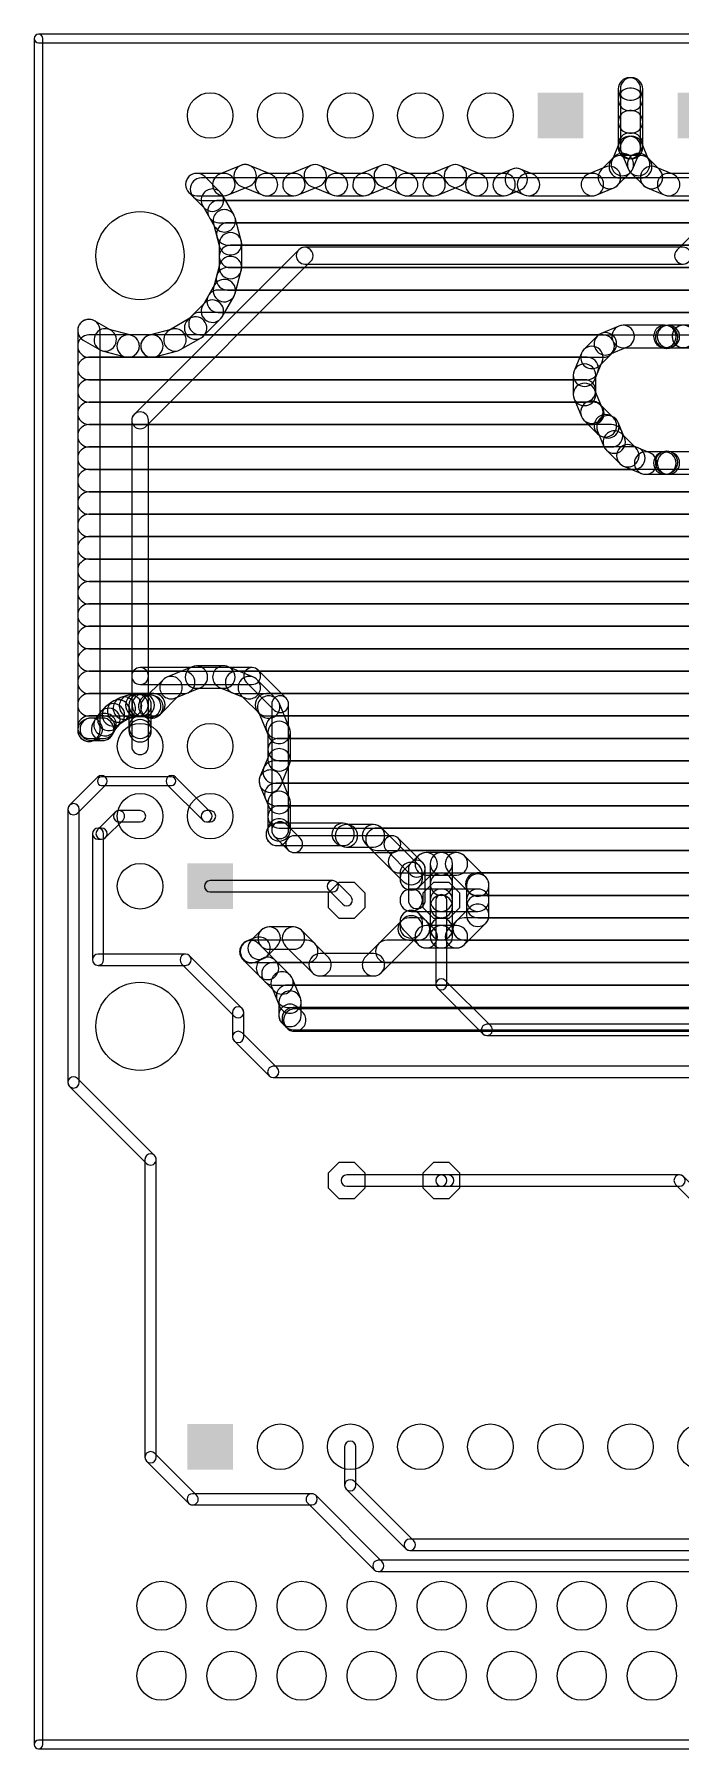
# Model space of a CAD drawing. Extents: x 0.2 to 70.4, y 8.5 to 70.6.
# Drawn here: x 0.2 to 23.7, y 8.5 to 70.6 of the extents above; entities that cross this region are included whole.
import ezdxf

# ---------------------------------------------------------------- set-up
doc = ezdxf.new("R2010")
doc.units = 0
for name, color, linetype in [('16', 175, 'CONTINUOUS'), ('17', 82, 'CONTINUOUS'), ('20', 213, 'CONTINUOUS')]:
    doc.layers.add(name, color=color, linetype=linetype)

# ---------------------------------------------------------------- blocks, each defined once
blk = doc.blocks.new('OCTAGONP')
blk.add_lwpolyline([(-0.5, -0.2071), (-0.5, 0.2071), (-0.2071, 0.5), (0.2071, 0.5), (0.5, 0.2071), (0.5, -0.2071), (0.2071, -0.5), (-0.2071, -0.5)], close=True)
blk = doc.blocks.new('SQUAREP')
blk.add_solid([(-0.5, -0.5), (0.5, -0.5), (-0.5, 0.5), (0.5, 0.5)])
blk = doc.blocks.new('ROUNDP')
blk.add_circle((0, 0), 0.5)

msp = doc.modelspace()

# ---------------------------------------------------------------- linework, layer by layer
at = {"layer": '16'}
for points in [[(22.2123, 66.532), (22.2123, 68.6562, 1), (21.3995, 68.6562), (21.3995, 66.532, 1)], [(21.8059, 68.2498), (21.8821, 68.2498, 1), (21.8821, 69.0626), (21.8059, 69.0626, 1)], [(21.4757, 68.6562), (21.4757, 66.532, 1), (22.2885, 66.532), (22.2885, 68.6562, 1)], [(21.8059, 67.8688), (21.8821, 67.8688, 1), (21.8821, 68.6816), (21.8059, 68.6816, 1)], [(21.8059, 67.056), (21.8821, 67.056, 1), (21.8821, 67.8688), (21.8059, 67.8688, 1)], [(21.9261, 65.7604), (22.1814, 66.3765, 1), (21.4304, 66.6876), (21.1752, 66.0714, 1)], [(21.8059, 66.2432), (21.8821, 66.2432, 1), (21.8821, 67.056), (21.8059, 67.056, 1)], [(21.5066, 66.3765), (21.7619, 65.7604, 1), (22.5128, 66.0714), (22.2576, 66.6876, 1)], [(7.2572, 64.8136), (8.0295, 65.1336, 1), (7.7185, 65.8845), (6.9461, 65.5646, 1)], [(7.7185, 65.1336), (8.4908, 64.8136, 1), (8.8019, 65.5646), (8.0295, 65.8845, 1)], [(9.7972, 64.8136), (10.5695, 65.1336, 1), (10.2585, 65.8845), (9.4861, 65.5646, 1)], [(10.2585, 65.1336), (11.0308, 64.8136, 1), (11.3419, 65.5646), (10.5695, 65.8845, 1)], [(12.3372, 64.8136), (13.1095, 65.1336, 1), (12.7985, 65.8845), (12.0261, 65.5646, 1)], [(12.7985, 65.1336), (13.5708, 64.8136, 1), (13.8819, 65.5646), (13.1095, 65.8845, 1)], [(14.8772, 64.8136), (15.6495, 65.1336, 1), (15.3385, 65.8845), (14.5661, 65.5646, 1)], [(15.3385, 65.1336), (16.1108, 64.8136, 1), (16.4219, 65.5646), (15.6495, 65.8845, 1)], [(21.3665, 65.1569), (21.838, 65.6285, 1), (21.2633, 66.2033), (20.7917, 65.7317, 1)], [(21.4716, 65.4304), (22.2164, 65.4304, 1), (22.2164, 66.2432), (21.4716, 66.2432, 1)], [(21.8499, 65.6285), (22.3215, 65.1569, 1), (22.8963, 65.7317), (22.4247, 66.2033, 1)], [(23.9645, 62.3955), (27.1395, 65.5705, 1), (26.7085, 66.0015), (23.5335, 62.8265, 1)], [(6.9733, 64.9102), (6.4071, 65.4765, 1), (5.8323, 64.9017), (6.3986, 64.3355, 1)], [(6.1197, 64.7827), (7.1017, 64.7827, 1), (7.1017, 65.5955), (6.1197, 65.5955, 1)], [(6.2848, 64.6176), (32.4612, 64.6176, 1), (32.4612, 65.4304), (6.2848, 65.4304, 1)], [(8.6463, 64.7827), (9.6417, 64.7827, 1), (9.6417, 65.5955), (8.6463, 65.5955, 1)], [(11.1863, 64.7827), (12.1817, 64.7827, 1), (12.1817, 65.5955), (11.1863, 65.5955, 1)], [(13.7263, 64.7827), (14.7217, 64.7827, 1), (14.7217, 65.5955), (13.7263, 65.5955, 1)], [(16.2663, 64.7827), (17.2617, 64.7827, 1), (17.2617, 65.5955), (16.2663, 65.5955, 1)], [(17.4172, 64.8136), (17.8589, 64.9966, 1), (17.5478, 65.7475), (17.1061, 65.5646, 1)], [(17.5478, 64.9966), (17.9895, 64.8136, 1), (18.3006, 65.5646), (17.8589, 65.7475, 1)], [(18.145, 64.7827), (20.463, 64.7827, 1), (20.463, 65.5955), (18.145, 65.5955, 1)], [(20.6185, 64.8136), (21.2346, 65.0689, 1), (20.9236, 65.8198), (20.3074, 65.5646, 1)], [(22.4534, 65.0689), (23.0695, 64.8136, 1), (23.3806, 65.5646), (22.7644, 65.8198, 1)], [(23.225, 64.7827), (25.543, 64.7827, 1), (25.543, 65.5955), (23.225, 65.5955, 1)], [(7.4693, 64.0789), (7.0379, 64.8261, 1), (6.334, 64.4197), (6.7654, 63.6725, 1)], [(6.9236, 63.8048), (32.7923, 63.8048, 1), (32.7923, 64.6176), (6.9236, 64.6176, 1)], [(7.7331, 63.1476), (7.5099, 63.9809, 1), (6.7248, 63.7705), (6.948, 62.9372, 1)], [(7.2452, 62.992), (33.6051, 62.992, 1), (33.6051, 63.8048), (7.2452, 63.8048, 1)], [(7.747, 62.1796), (7.747, 63.0424, 1), (6.9342, 63.0424), (6.9342, 62.1796, 1)], [(4.2795, 56.4265), (10.2485, 62.3955, 1), (9.8175, 62.8265), (3.8485, 56.8575, 1)], [(7.3406, 62.1792), (34.4179, 62.1792, 1), (34.4179, 62.992), (7.3406, 62.992, 1)], [(10.033, 62.3062), (23.749, 62.3062, 1), (23.749, 62.9158), (10.033, 62.9158, 1)], [(7.5099, 61.2411), (7.7331, 62.0744, 1), (6.948, 62.2848), (6.7248, 61.4515, 1)], [(7.2316, 61.3664), (52.2487, 61.3664, 1), (52.2487, 62.1792), (7.2316, 62.1792, 1)], [(7.0379, 60.3959), (7.4693, 61.1431, 1), (6.7654, 61.5495), (6.334, 60.8023, 1)], [(6.3632, 59.7017), (6.9733, 60.3118, 1), (6.3986, 60.8865), (5.7885, 60.2764, 1)], [(6.8943, 60.5536), (53.0615, 60.5536, 1), (53.0615, 61.3664), (6.8943, 61.3664, 1)], [(2.6162, 45.4061), (2.6162, 59.898, 1), (1.8034, 59.898), (1.8034, 45.4061, 1)], [(2.0066, 59.5461), (2.5961, 59.2057, 1), (3.0025, 59.9096), (2.413, 60.25, 1)], [(5.5319, 59.2057), (6.2791, 59.6371, 1), (5.8727, 60.341), (5.1255, 59.9096, 1)], [(6.234, 59.7408), (28.7608, 59.7408, 1), (28.7608, 60.5536), (6.234, 60.5536, 1)], [(2.2098, 58.928), (3.6326, 58.928, 1), (3.6326, 59.7408), (2.2098, 59.7408, 1)], [(2.6941, 59.1651), (3.5274, 58.9418, 1), (3.7378, 59.727), (2.9045, 59.9502, 1)], [(3.6326, 58.928), (4.4954, 58.928, 1), (4.4954, 59.7408), (3.6326, 59.7408, 1)], [(4.6006, 58.9418), (5.4339, 59.1651, 1), (5.2235, 59.9502), (4.3902, 59.727, 1)], [(4.4954, 58.928), (20.8538, 58.928, 1), (20.8538, 59.7408), (4.4954, 59.7408, 1)], [(20.6476, 59.703), (20.1546, 59.21, 1), (20.7294, 58.6353), (21.2224, 59.1283, 1)], [(21.4236, 60.0579), (20.7795, 59.7911, 1), (21.0905, 59.0402), (21.7347, 59.307, 1)], [(23.0899, 60.0889), (21.5792, 60.0889, 1), (21.5792, 59.2761), (23.0899, 59.2761, 1)], [(23.3086, 60.0317), (23.2454, 60.0579, 1), (22.9344, 59.307), (22.9976, 59.2808, 1)], [(23.0608, 60.0579), (22.9976, 60.0317, 1), (23.3086, 59.2808), (23.3719, 59.307, 1)], [(23.7586, 60.0889), (23.2163, 60.0889, 1), (23.2163, 59.2761), (23.7586, 59.2761, 1)], [(23.5769, 60.046), (23.5769, 60.046, 1), (23.9404, 59.319), (23.9404, 59.319, 1)], [(24.1035, 60.0889), (23.7587, 60.0889, 1), (23.7587, 59.2761), (24.1035, 59.2761, 1)], [(20.0665, 59.0781), (19.7997, 58.434, 1), (20.5506, 58.1229), (20.8175, 58.7671, 1)], [(2.2098, 58.1152), (20.2759, 58.1152, 1), (20.2759, 58.928), (2.2098, 58.928, 1)], [(19.7688, 58.2785), (19.7688, 57.5812, 1), (20.5816, 57.5812), (20.5816, 58.2785, 1)], [(2.2098, 57.3024), (20.1752, 57.3024, 1), (20.1752, 58.1152), (2.2098, 58.1152, 1)], [(19.7997, 57.4257), (20.0665, 56.7816, 1), (20.8175, 57.0926), (20.5506, 57.7368, 1)], [(2.2098, 56.4896), (20.4831, 56.4896, 1), (20.4831, 57.3024), (2.2098, 57.3024, 1)], [(20.1546, 56.6497), (20.6476, 56.1567, 1), (21.2224, 56.7314), (20.7294, 57.2245, 1)], [(4.3688, 47.371), (4.3688, 56.642, 1), (3.7592, 56.642), (3.7592, 47.371, 1)], [(20.7795, 56.0686), (20.8705, 56.0309, 1), (21.1816, 56.7818), (21.0905, 56.8195, 1)], [(20.6506, 56.2508), (20.88, 55.6969, 1), (21.6309, 56.008), (21.4015, 56.5619, 1)], [(2.2098, 55.6768), (21.1599, 55.6768, 1), (21.1599, 56.4896), (2.2098, 56.4896, 1)], [(20.9681, 55.5651), (21.4611, 55.072, 1), (22.0359, 55.6468), (21.5429, 56.1398, 1)], [(2.2098, 54.864), (21.9634, 54.864, 1), (21.9634, 55.6768), (2.2098, 55.6768, 1)], [(21.593, 54.984), (22.2371, 54.7171, 1), (22.5482, 55.4681), (21.904, 55.7349, 1)], [(22.3927, 54.6862), (23.0899, 54.6862, 1), (23.0899, 55.499), (22.3927, 55.499, 1)], [(23.2454, 54.7171), (23.3086, 54.7433, 1), (22.9976, 55.4942), (22.9344, 55.4681, 1)], [(22.9976, 54.7433), (23.0608, 54.7171, 1), (23.3719, 55.4681), (23.3086, 55.4942, 1)], [(23.2163, 54.6862), (24.4559, 54.6862, 1), (24.4559, 55.499), (23.2163, 55.499, 1)], [(2.2098, 54.0512), (37.6072, 54.0512, 1), (37.6072, 54.864), (2.2098, 54.864, 1)], [(2.2098, 53.2384), (37.6382, 53.2384, 1), (37.6382, 54.0512), (2.2098, 54.0512, 1)], [(2.2098, 52.4256), (38.1176, 52.4256, 1), (38.1176, 53.2384), (2.2098, 53.2384, 1)], [(2.2098, 51.6128), (58.2422, 51.6128, 1), (58.2422, 52.4256), (2.2098, 52.4256, 1)], [(2.2098, 50.8), (58.2422, 50.8, 1), (58.2422, 51.6128), (2.2098, 51.6128, 1)], [(2.2098, 49.9872), (58.2422, 49.9872, 1), (58.2422, 50.8), (2.2098, 50.8, 1)], [(2.2098, 49.1744), (58.2422, 49.1744, 1), (58.2422, 49.9872), (2.2098, 49.9872, 1)], [(2.2098, 48.3616), (58.2422, 48.3616, 1), (58.2422, 49.1744), (2.2098, 49.1744, 1)], [(2.2098, 47.5488), (58.2422, 47.5488, 1), (58.2422, 48.3616), (2.2098, 48.3616, 1)], [(2.2098, 46.736), (5.6464, 46.736, 1), (5.6464, 47.5488), (2.2098, 47.5488, 1)], [(4.3688, 44.831), (4.3688, 47.371, 1), (3.7592, 47.371), (3.7592, 44.831, 1)], [(8.128, 47.6758), (4.064, 47.6758, 1), (4.064, 47.0662), (8.128, 47.0662, 1)], [(4.8994, 47.2394), (4.2024, 46.5424, 1), (4.7772, 45.9676), (5.4742, 46.6646, 1)], [(5.9508, 47.7084), (5.0313, 47.3275, 1), (5.3423, 46.5765), (6.2619, 46.9574, 1)], [(7.1017, 47.7393), (6.1063, 47.7393, 1), (6.1063, 46.9265), (7.1017, 46.9265, 1)], [(8.1767, 47.3275), (7.2572, 47.7084, 1), (6.9461, 46.9574), (7.8657, 46.5765, 1)], [(7.5616, 46.736), (58.2422, 46.736, 1), (58.2422, 47.5488), (7.5616, 47.5488, 1)], [(9.0124, 46.5356), (8.3086, 47.2394, 1), (7.7338, 46.6646), (8.4376, 45.9608, 1)], [(9.3595, 46.5705), (8.3435, 47.5865, 1), (7.9125, 47.1555), (8.9285, 46.1395, 1)], [(2.2098, 45.9232), (4.5644, 45.9232, 1), (4.5644, 46.736), (2.2098, 46.736, 1)], [(3.5905, 46.6668), (3.368, 46.5945, 1), (3.6192, 45.8215), (3.8416, 45.8938, 1)], [(3.8835, 46.7183), (3.6525, 46.6817, 1), (3.7796, 45.8789), (4.0106, 45.9155, 1)], [(4.064, 46.7233), (3.9471, 46.7233, 1), (3.9471, 45.9105), (4.064, 45.9105, 1)], [(4.1809, 46.7233), (4.064, 46.7233, 1), (4.064, 45.9105), (4.1809, 45.9105, 1)], [(3.6576, 46.3169), (3.6576, 45.3898, 1), (4.4704, 45.3898), (4.4704, 46.3169, 1)], [(4.4704, 45.3898), (4.4704, 46.3169, 1), (3.6576, 46.3169), (3.6576, 45.3898, 1)], [(4.4755, 46.6817), (4.2445, 46.7183, 1), (4.1174, 45.9155), (4.3484, 45.8789, 1)], [(4.6154, 46.6415), (4.5375, 46.6668, 1), (4.2864, 45.8938), (4.3642, 45.8685, 1)], [(8.6436, 45.9232), (58.2422, 45.9232, 1), (58.2422, 46.736), (8.6436, 46.736, 1)], [(9.4814, 45.4842), (9.1005, 46.4037, 1), (8.3495, 46.0927), (8.7304, 45.1731, 1)], [(9.4488, 41.783), (9.4488, 46.355, 1), (8.8392, 46.355), (8.8392, 41.783, 1)], [(2.431, 45.7943), (2.3448, 45.6251, 1), (3.069, 45.2561), (3.1552, 45.4253, 1)], [(2.6018, 46.0379), (2.4644, 45.8487, 1), (3.1219, 45.3709), (3.2594, 45.5601, 1)], [(2.8086, 46.2517), (2.6433, 46.0864, 1), (3.218, 45.5116), (3.3834, 45.677, 1)], [(3.0463, 46.4306), (2.8571, 46.2932, 1), (3.3349, 45.6356), (3.5241, 45.7731, 1)], [(3.3091, 46.5701), (3.1007, 46.464, 1), (3.4697, 45.7397), (3.6781, 45.8459, 1)], [(2.2098, 45.1104), (2.7458, 45.1104, 1), (2.7458, 45.9232), (2.2098, 45.9232, 1)], [(2.1376, 45.8161), (2.0543, 45.7815, 1), (2.3653, 45.0306), (2.4486, 45.0651, 1)], [(2.7069, 45.847), (2.2931, 45.847, 1), (2.2931, 45.0342), (2.7069, 45.0342, 1)], [(4.064, 45.1104), (4.064, 45.1104, 1), (4.064, 45.9232), (4.064, 45.9232, 1)], [(4.064, 45.7962), (4.064, 45.7962, 1), (4.064, 44.9834), (4.064, 44.9834, 1)], [(9.028, 45.1104), (58.2422, 45.1104, 1), (58.2422, 45.9232), (9.028, 45.9232, 1)], [(9.5123, 44.3333), (9.5123, 45.3287, 1), (8.6995, 45.3287), (8.6995, 44.3333, 1)], [(9.1059, 44.2976), (58.2422, 44.2976, 1), (58.2422, 45.1104), (9.1059, 45.1104, 1)], [(9.1614, 43.4055), (9.4814, 44.1778, 1), (8.7304, 44.4889), (8.4105, 43.7165, 1)], [(8.9228, 43.4848), (58.2422, 43.4848, 1), (58.2422, 44.2976), (8.9228, 44.2976, 1)], [(2.5233, 43.7047), (1.5073, 42.6887, 1), (1.7947, 42.4013), (2.8107, 43.4173, 1)], [(5.207, 43.7134), (2.667, 43.7134, 1), (2.667, 43.4086), (5.207, 43.4086, 1)], [(6.6207, 42.4347), (5.3507, 43.7047, 1), (5.0633, 43.4173), (6.3333, 42.1473, 1)], [(9.4814, 42.9442), (9.1614, 43.7165, 1), (8.4105, 43.4055), (8.7304, 42.6331, 1)], [(8.9859, 42.672), (58.2422, 42.672, 1), (58.2422, 43.4848), (8.9859, 43.4848, 1)], [(9.5123, 41.7933), (9.5123, 42.7887, 1), (8.6995, 42.7887), (8.6995, 41.7933, 1)], [(1.4478, 42.545), (1.4478, 32.639, 1), (1.8542, 32.639), (1.8542, 42.545, 1)], [(3.1583, 42.4347), (2.5233, 41.7997, 1), (2.8107, 41.5123), (3.4457, 42.1473, 1)], [(4.064, 42.4942), (3.302, 42.4942, 1), (3.302, 42.0878), (4.064, 42.0878, 1)], [(6.604, 42.4942), (6.477, 42.4942, 1), (6.477, 42.0878), (6.604, 42.0878, 1)], [(9.1059, 41.8592), (58.2422, 41.8592, 1), (58.2422, 42.672), (9.1059, 42.672, 1)], [(2.667, 41.8592), (2.54, 41.8592, 1), (2.54, 41.4528), (2.667, 41.4528, 1)], [(2.3368, 41.656), (2.3368, 37.084, 1), (2.7432, 37.084), (2.7432, 41.656, 1)], [(9.4139, 41.4751), (9.4814, 41.6378, 1), (8.7304, 41.9489), (8.663, 41.7861, 1)], [(11.4229, 42.037), (9.0385, 42.037, 1), (9.0385, 41.2242), (11.4229, 41.2242, 1)], [(9.8675, 41.4905), (9.3595, 41.9985, 1), (8.9285, 41.5675), (9.4365, 41.0595, 1)], [(11.701, 41.9553), (11.5784, 42.0061, 1), (11.2674, 41.2551), (11.39, 41.2043, 1)], [(12.5249, 41.9862), (11.5455, 41.9862, 1), (11.5455, 41.1734), (12.5249, 41.1734, 1)], [(14.1812, 40.4983), (12.8123, 41.8672, 1), (12.2376, 41.2924), (13.6064, 39.9236, 1)], [(12.6519, 41.0464), (58.2422, 41.0464, 1), (58.2422, 41.8592), (12.6519, 41.8592, 1)], [(13.208, 41.5798), (9.652, 41.5798, 1), (9.652, 40.9702), (13.208, 40.9702, 1)], [(14.3125, 40.6015), (13.4235, 41.4905, 1), (12.9925, 41.0595), (13.8815, 40.1705, 1)], [(13.4647, 40.2336), (58.2422, 40.2336, 1), (58.2422, 41.0464), (13.4647, 41.0464, 1)], [(14.1515, 40.8512), (13.6064, 40.3061, 1), (14.1812, 39.7313), (14.7263, 40.2764, 1)], [(14.3002, 40.0187), (14.3002, 40.2109, 1), (13.4874, 40.2109), (13.4874, 40.0187, 1)], [(14.4018, 39.243), (14.4018, 40.386, 1), (13.7922, 40.386), (13.7922, 39.243, 1)], [(14.986, 40.9702), (14.4389, 40.9702, 1), (14.4389, 40.1574), (14.986, 40.1574, 1)], [(15.5331, 40.9702), (14.986, 40.9702, 1), (14.986, 40.1574), (15.5331, 40.1574, 1)], [(14.5796, 40.5638), (14.5796, 39.243, 1), (15.3924, 39.243), (15.3924, 40.5638, 1)], [(15.3924, 39.243), (15.3924, 40.5638, 1), (14.5796, 40.5638), (14.5796, 39.243, 1)], [(16.5942, 40.0775), (15.8205, 40.8512, 1), (15.2457, 40.2764), (16.0194, 39.5027, 1)], [(6.604, 39.5478), (11.049, 39.5478, 1), (11.049, 39.9542), (6.604, 39.9542, 1)], [(10.9053, 39.6073), (11.4133, 39.0993, 1), (11.7007, 39.3867), (11.1927, 39.8947, 1)], [(14.986, 39.4208), (14.986, 39.4208, 1), (14.986, 40.2336), (14.986, 40.2336, 1)], [(16.2697, 39.4208), (58.2422, 39.4208, 1), (58.2422, 40.2336), (16.2697, 40.2336, 1)], [(16.7132, 39.243), (16.7132, 39.7901, 1), (15.9004, 39.7901), (15.9004, 39.243, 1)], [(14.3002, 39.243), (14.3002, 39.243, 1), (13.4874, 39.243), (13.4874, 39.243, 1)], [(13.8938, 38.8366), (14.986, 38.8366, 1), (14.986, 39.6494), (13.8938, 39.6494, 1)], [(14.986, 39.6494), (13.8938, 39.6494, 1), (13.8938, 38.8366), (14.986, 38.8366, 1)], [(14.5796, 39.243), (14.5796, 39.243, 1), (15.3924, 39.243), (15.3924, 39.243, 1)], [(15.3924, 37.9222), (15.3924, 39.243, 1), (14.5796, 39.243), (14.5796, 37.9222, 1)], [(14.986, 38.8366), (14.986, 38.8366, 1), (14.986, 39.6494), (14.986, 39.6494, 1)], [(14.5796, 39.243), (14.5796, 37.9222, 1), (15.3924, 37.9222), (15.3924, 39.243, 1)], [(16.3068, 39.6494), (14.986, 39.6494, 1), (14.986, 38.8366), (16.3068, 38.8366, 1)], [(15.3924, 39.243), (15.3924, 39.243, 1), (14.5796, 39.243), (14.5796, 39.243, 1)], [(14.986, 38.8366), (16.3068, 38.8366, 1), (16.3068, 39.6494), (14.986, 39.6494, 1)], [(14.986, 39.6494), (14.986, 39.6494, 1), (14.986, 38.8366), (14.986, 38.8366, 1)], [(14.986, 38.608), (14.986, 38.608, 1), (14.986, 39.4208), (14.986, 39.4208, 1)], [(14.7828, 39.243), (14.7828, 36.195, 1), (15.1892, 36.195), (15.1892, 39.243, 1)], [(16.7132, 38.6959), (16.7132, 39.243, 1), (15.9004, 39.243), (15.9004, 38.6959, 1)], [(16.3068, 38.608), (58.2422, 38.608, 1), (58.2422, 39.4208), (16.3068, 39.4208, 1)], [(12.8123, 36.6188), (14.1812, 37.9877, 1), (13.6064, 38.5624), (12.2376, 37.1936, 1)], [(13.8203, 37.7952), (14.1595, 37.7952, 1), (14.1595, 38.608), (13.8203, 38.608, 1)], [(14.3002, 38.2751), (14.3002, 38.4673, 1), (13.4874, 38.4673), (13.4874, 38.2751, 1)], [(13.6064, 38.1799), (14.1515, 37.6348, 1), (14.7263, 38.2096), (14.1812, 38.7547, 1)], [(14.986, 37.7952), (14.986, 37.7952, 1), (14.986, 38.608), (14.986, 38.608, 1)], [(15.8205, 37.6348), (16.5942, 38.4085, 1), (16.0194, 38.9833), (15.2457, 38.2096, 1)], [(15.8125, 37.7952), (58.2422, 37.7952, 1), (58.2422, 38.608), (15.8125, 38.608, 1)], [(8.6665, 37.2169), (9.0336, 37.584, 1), (8.4588, 38.1588), (8.0917, 37.7917, 1)], [(8.7462, 37.465), (9.6239, 37.465, 1), (9.6239, 38.2778), (8.7462, 38.2778, 1)], [(9.3365, 37.584), (10.3017, 36.6188, 1), (10.8764, 37.1936), (9.9112, 38.1588, 1)], [(14.4389, 37.5158), (14.986, 37.5158, 1), (14.986, 38.3286), (14.4389, 38.3286, 1)], [(14.986, 37.5158), (15.5331, 37.5158, 1), (15.5331, 38.3286), (14.986, 38.3286, 1)], [(8.2332, 37.004), (8.5346, 37.1288, 1), (8.2236, 37.8798), (7.9222, 37.7549, 1)], [(8.9721, 37.0598), (8.365, 37.6668, 1), (7.7903, 37.0921), (8.3973, 36.4851, 1)], [(8.1002, 36.9824), (10.1065, 36.9824, 1), (10.1065, 37.7952), (8.1002, 37.7952, 1)], [(10.5891, 36.4998), (12.5249, 36.4998, 1), (12.5249, 37.3126), (10.5891, 37.3126, 1)], [(13.0075, 36.9824), (58.2422, 36.9824, 1), (58.2422, 37.7952), (13.0075, 37.7952, 1)], [(2.54, 36.8808), (5.715, 36.8808, 1), (5.715, 37.2872), (2.54, 37.2872, 1)], [(5.5713, 36.9403), (7.4763, 35.0353, 1), (7.7637, 35.3227), (5.8587, 37.2277, 1)], [(9.5008, 36.5311), (8.9721, 37.0598, 1), (8.3973, 36.4851), (8.9261, 35.9563, 1)], [(8.8811, 36.1696), (58.2422, 36.1696, 1), (58.2422, 36.9824), (8.8811, 36.9824, 1)], [(9.8751, 35.7084), (9.5889, 36.3992, 1), (8.838, 36.0882), (9.1241, 35.3974, 1)], [(9.4125, 35.3568), (58.2422, 35.3568, 1), (58.2422, 36.1696), (9.4125, 36.1696, 1)], [(14.8423, 36.0513), (16.4933, 34.4003, 1), (16.7807, 34.6877), (15.1297, 36.3387, 1)], [(9.906, 35.0686), (9.906, 35.5529, 1), (9.0932, 35.5529), (9.0932, 35.0686, 1)], [(9.9559, 35.187), (9.787, 35.3559, 1), (9.2122, 34.7812), (9.3812, 34.6122, 1)], [(7.4168, 35.179), (7.4168, 34.29, 1), (7.8232, 34.29), (7.8232, 35.179, 1)], [(9.6178, 34.544), (58.2422, 34.544, 1), (58.2422, 35.3568), (9.6178, 35.3568, 1)], [(28.0599, 35.306), (9.6686, 35.306, 1), (9.6686, 34.4932), (28.0599, 34.4932, 1)], [(7.4763, 34.1463), (8.7463, 32.8763, 1), (9.0337, 33.1637), (7.7637, 34.4337, 1)], [(16.637, 34.3408), (28.702, 34.3408, 1), (28.702, 34.7472), (16.637, 34.7472, 1)], [(8.89, 32.8168), (27.686, 32.8168, 1), (27.686, 33.2232), (8.89, 33.2232, 1)], [(1.5073, 32.4953), (4.3013, 29.7013, 1), (4.5887, 29.9887), (1.7947, 32.7827, 1)], [(4.2418, 29.845), (4.2418, 19.05, 1), (4.6482, 19.05), (4.6482, 29.845, 1)], [(11.557, 28.8798), (14.986, 28.8798, 1), (14.986, 29.2862), (11.557, 29.2862, 1)], [(14.986, 28.8798), (15.24, 28.8798, 1), (15.24, 29.2862), (14.986, 29.2862, 1)], [(14.986, 28.8798), (23.622, 28.8798, 1), (23.622, 29.2862), (14.986, 29.2862, 1)], [(23.4783, 28.9393), (25.8913, 26.5263, 1), (26.1787, 26.8137), (23.7657, 29.2267, 1)], [(11.4808, 19.431), (11.4808, 18.034, 1), (11.8872, 18.034), (11.8872, 19.431, 1)], [(4.3013, 18.9063), (5.8253, 17.3823, 1), (6.1127, 17.6697), (4.5887, 19.1937, 1)], [(11.5403, 17.8903), (13.6993, 15.7313, 1), (13.9867, 16.0187), (11.8277, 18.1777, 1)], [(5.969, 17.3228), (10.287, 17.3228, 1), (10.287, 17.7292), (5.969, 17.7292, 1)], [(12.8437, 15.2567), (10.4307, 17.6697, 1), (10.1433, 17.3823), (12.5563, 14.9693, 1)], [(13.843, 15.6718), (25.654, 15.6718, 1), (25.654, 16.0782), (13.843, 16.0782, 1)], [(24.003, 15.3162), (12.7, 15.3162, 1), (12.7, 14.9098), (24.003, 14.9098, 1)]]:
    msp.add_lwpolyline(points, format="xyb", close=True, dxfattribs=at)
at = {"layer": '20'}
for points in [[(70.231, 70.6374), (0.381, 70.6374, 1), (0.381, 70.3326), (70.231, 70.3326, 1)], [(0.2286, 70.485), (0.2286, 8.636, 1), (0.5334, 8.636), (0.5334, 70.485, 1)], [(0.381, 8.4836), (70.231, 8.4836, 1), (70.231, 8.7884), (0.381, 8.7884, 1)]]:
    msp.add_lwpolyline(points, format="xyb", close=True, dxfattribs=at)
for centre in [(4.064, 62.611), (4.064, 34.671)]:
    msp.add_circle(centre, 1.6002, dxfattribs=at)

# ---------------------------------------------------------------- block references
at = {"layer": '17'}
for name, p, xscale, yscale, rotation in [('ROUNDP', (6.604, 67.691), 1.651, 1.651, 180), ('ROUNDP', (9.144, 67.691), 1.651, 1.651, 180), ('ROUNDP', (11.684, 67.691), 1.651, 1.651, 180), ('ROUNDP', (14.224, 67.691), 1.651, 1.651, 180), ('ROUNDP', (16.764, 67.691), 1.651, 1.651, 180), ('SQUAREP', (19.304, 67.691), 1.651, 1.651, 180), ('SQUAREP', (24.384, 67.691), 1.651, 1.651, 180), ('ROUNDP', (4.064, 44.831), 1.651, 1.651, 180), ('ROUNDP', (6.604, 44.831), 1.651, 1.651, 180), ('ROUNDP', (4.064, 42.291), 1.651, 1.651, 180), ('ROUNDP', (6.604, 42.291), 1.651, 1.651, 180), ('ROUNDP', (4.064, 39.751), 1.651, 1.651, 180), ('SQUAREP', (6.604, 39.751), 1.651, 1.651, 180), ('OCTAGONP', (11.557, 39.243), 1.3208, 1.3208, 90), ('OCTAGONP', (14.986, 39.243), 1.3208, 1.3208, 270), ('OCTAGONP', (11.557, 29.083), 1.3208, 1.3208, 90), ('OCTAGONP', (14.986, 29.083), 1.3208, 1.3208, 270), ('SQUAREP', (6.604, 19.431), 1.651, 1.651, 180), ('ROUNDP', (9.144, 19.431), 1.651, 1.651, 180), ('ROUNDP', (11.684, 19.431), 1.651, 1.651, 180), ('ROUNDP', (14.224, 19.431), 1.651, 1.651, 180), ('ROUNDP', (16.764, 19.431), 1.651, 1.651, 180), ('ROUNDP', (19.304, 19.431), 1.651, 1.651, 180), ('ROUNDP', (21.844, 19.431), 1.651, 1.651, 180), ('ROUNDP', (24.384, 19.431), 1.651, 1.651, 180), ('ROUNDP', (4.838, 13.667), 1.778, 1.778, 180), ('ROUNDP', (7.378, 13.667), 1.778, 1.778, 180), ('ROUNDP', (9.918, 13.667), 1.778, 1.778, 180), ('ROUNDP', (12.458, 13.667), 1.778, 1.778, 180), ('ROUNDP', (14.998, 13.667), 1.778, 1.778, 180), ('ROUNDP', (17.538, 13.667), 1.778, 1.778, 180), ('ROUNDP', (20.078, 13.667), 1.778, 1.778, 180), ('ROUNDP', (22.618, 13.667), 1.778, 1.778, 180), ('ROUNDP', (4.838, 11.127), 1.778, 1.778, 180), ('ROUNDP', (7.378, 11.127), 1.778, 1.778, 180), ('ROUNDP', (9.918, 11.127), 1.778, 1.778, 180), ('ROUNDP', (12.458, 11.127), 1.778, 1.778, 180), ('ROUNDP', (14.998, 11.127), 1.778, 1.778, 180), ('ROUNDP', (17.538, 11.127), 1.778, 1.778, 180), ('ROUNDP', (20.078, 11.127), 1.778, 1.778, 180), ('ROUNDP', (22.618, 11.127), 1.778, 1.778, 180)]:
    msp.add_blockref(name, p, dxfattribs=dict(at, xscale=xscale, yscale=yscale, rotation=rotation))

doc.saveas('drawing.dxf')
